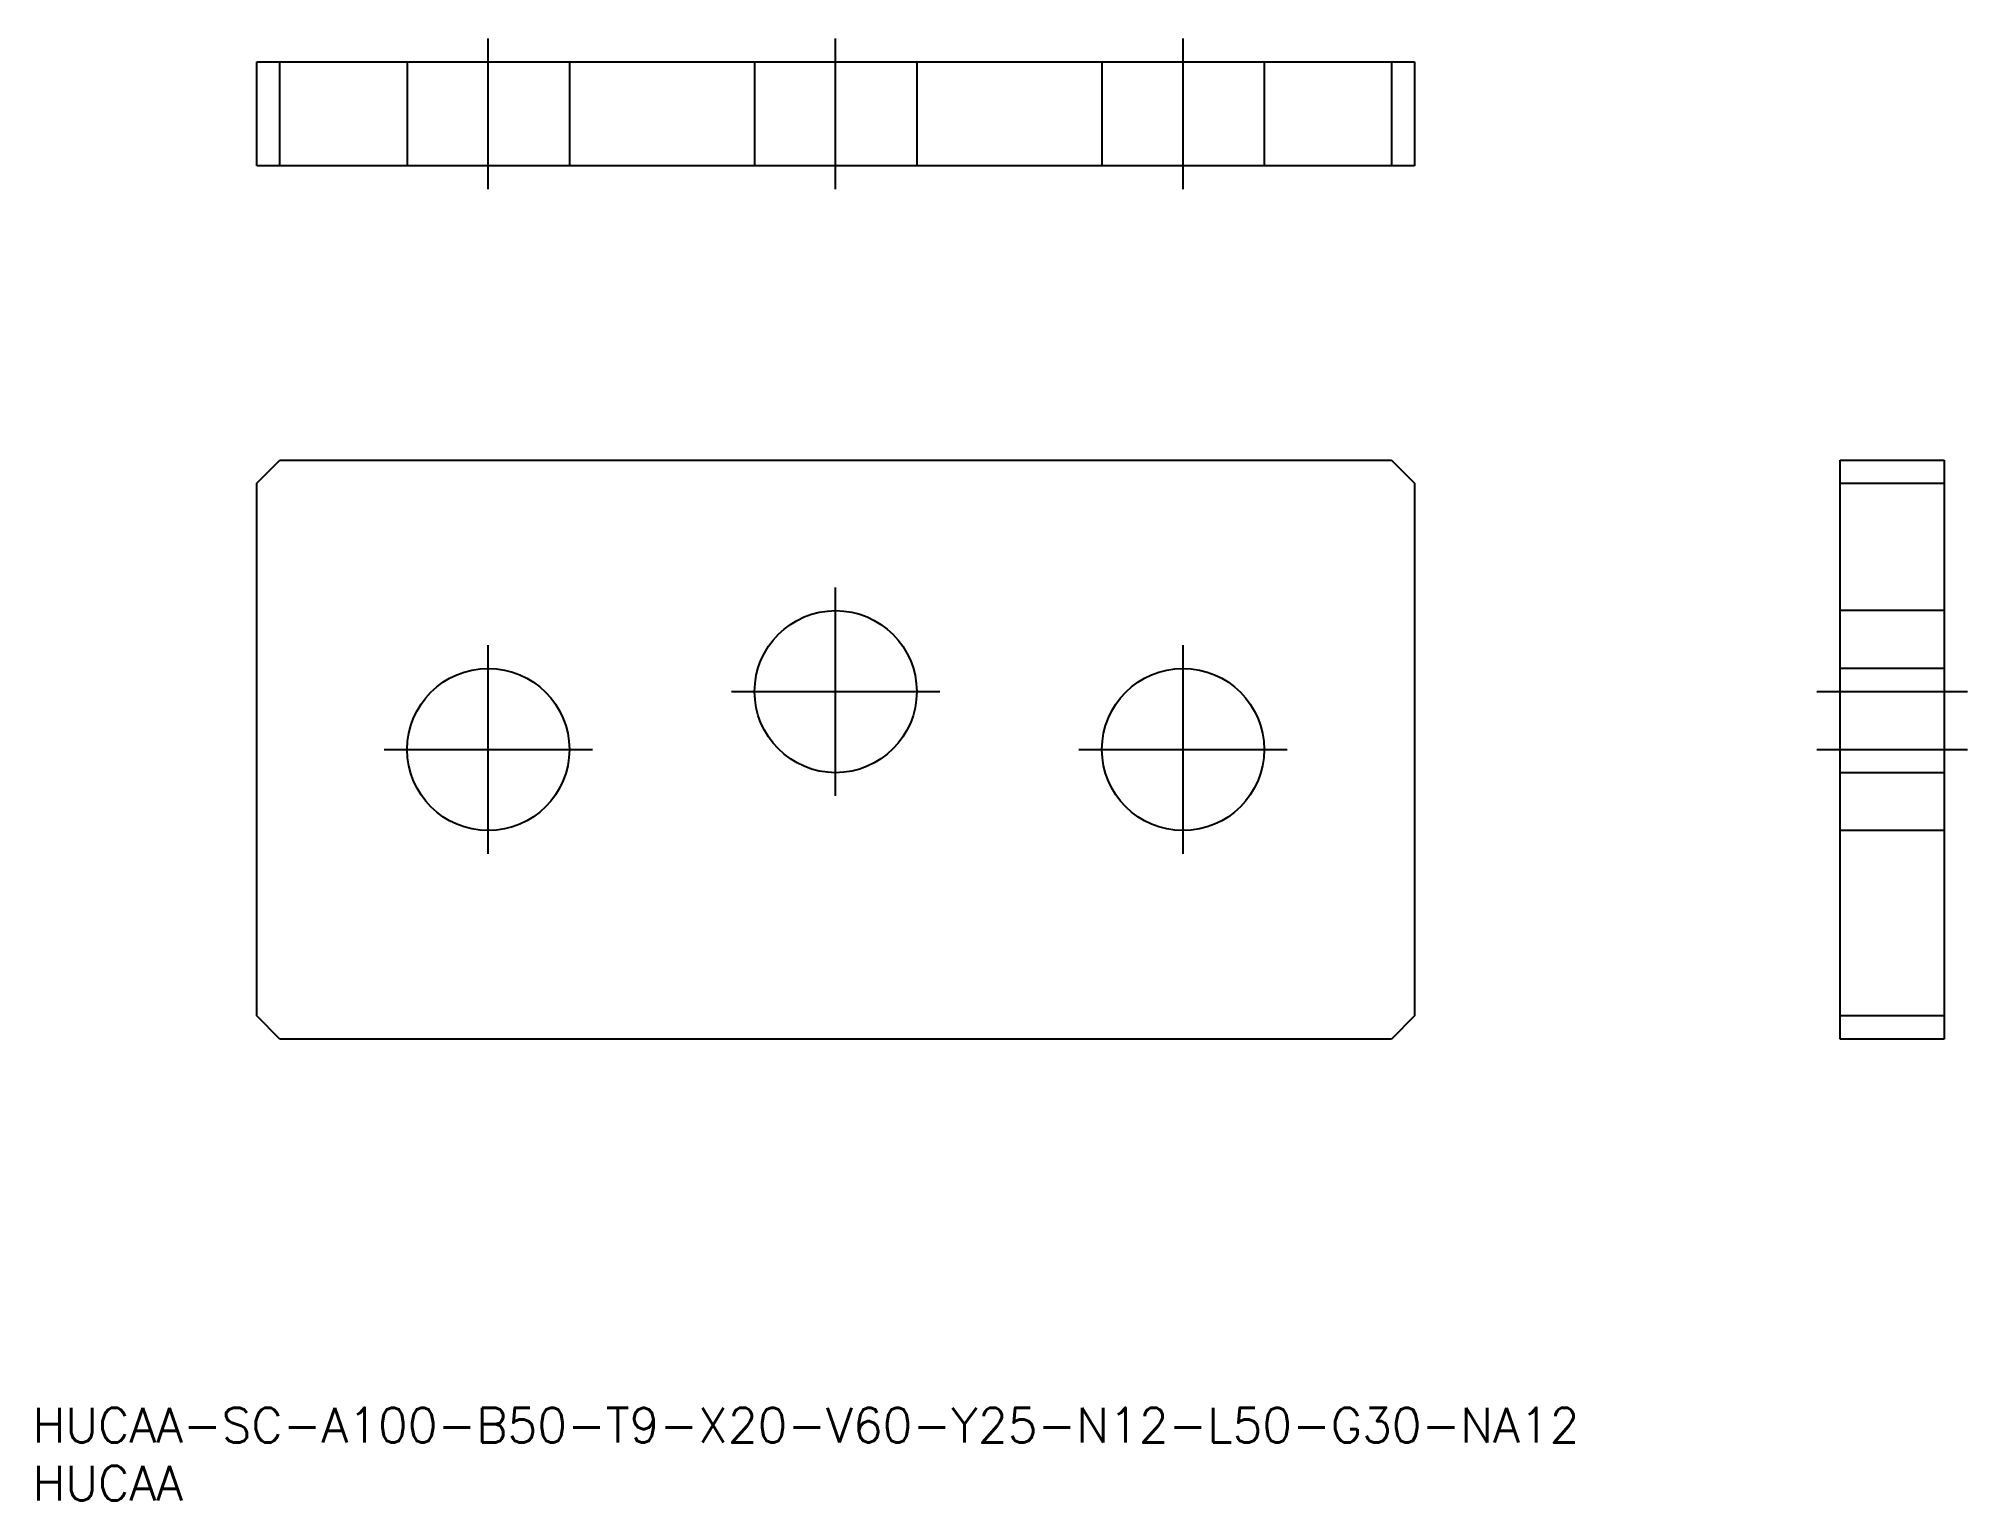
# Model space of a CAD drawing. Extents: x 1 to 167, y 0 to 126.
import ezdxf

# ---------------------------------------------------------------- set-up
doc = ezdxf.new("R2010")
doc.units = 0
doc.linetypes.add('CENTER', pattern=[50.8, 31.75, -6.35, 6.35, -6.35])
doc.linetypes.add('DASHED', pattern=[19.05, 12.7, -6.35])
doc.layers.get('0').update_dxf_attribs({"linetype": 'CONTINUOUS'})
doc.layers.add('CENTER', color=1, linetype='CENTER')
doc.styles.get("Standard").update_dxf_attribs({"font": 'txt.shx', "height": 3, "bigfont": 'bigfont.shx'})

# ---------------------------------------------------------------- blocks, each defined once
blk = doc.blocks.new('*U1')
at = {"color": 7, "linetype": 'CONTINUOUS'}
blk.add_text('HUCAA-SC-A100-B50-T9-X20-V60-Y25-N12-L50-G30-NA12', height=3, dxfattribs=at).set_placement((0, 5))
blk = doc.blocks.new('*U2')
at = {"color": 7, "linetype": 'CONTINUOUS'}
blk.add_text('HUCAA', height=3, dxfattribs=at).set_placement((0, 0))

msp = doc.modelspace()

# ---------------------------------------------------------------- linework, layer by layer
at = {"color": 7, "linetype": 'CONTINUOUS'}
for p, q in [((19.352956, 124.244844), (119.352956, 124.244844)), ((19.352956, 115.244844), (19.352956, 124.244844)), ((21.352956, 115.244844), (21.352956, 124.244844)), ((117.352956, 124.244844), (117.352956, 115.244844)), ((119.352956, 124.244844), (119.352956, 115.244844)), ((119.352956, 115.244844), (19.352956, 115.244844)), ((19.352956, 87.846475), (21.352956, 89.846475)), ((21.352956, 89.846475), (117.352956, 89.846475)), ((117.352956, 89.846475), (119.352956, 87.846475)), ((156.095241, 89.846475), (165.095241, 89.846475)), ((156.095241, 39.846475), (156.095241, 89.846475)), ((165.095241, 89.846475), (165.095241, 39.846475)), ((19.352956, 41.846475), (19.352956, 87.846475)), ((119.352956, 87.846475), (119.352956, 41.846475)), ((156.095241, 87.846475), (165.095241, 87.846475)), ((21.352956, 39.846475), (19.352956, 41.846475)), ((119.352956, 41.846475), (117.352956, 39.846475)), ((165.095241, 41.846475), (156.095241, 41.846475)), ((117.352956, 39.846475), (21.352956, 39.846475)), ((165.095241, 39.846475), (156.095241, 39.846475))]:
    msp.add_line(p, q, dxfattribs=at)
at = {"color": 3, "linetype": 'DASHED'}
for p, q in [((32.352956, 124.244844), (32.352956, 115.244844)), ((46.352956, 124.244844), (46.352956, 115.244844)), ((62.352956, 124.244844), (62.352956, 115.244844)), ((76.352956, 124.244844), (76.352956, 115.244844)), ((92.352956, 124.244844), (92.352956, 115.244844)), ((106.352956, 124.244844), (106.352956, 115.244844)), ((165.095241, 76.846475), (156.095241, 76.846475)), ((165.095241, 71.846475), (156.095241, 71.846475)), ((165.095241, 62.846475), (156.095241, 62.846475)), ((165.095241, 57.846475), (156.095241, 57.846475))]:
    msp.add_line(p, q, dxfattribs=at)
at = {"color": 7, "linetype": 'CONTINUOUS'}
for centre in [(69.352956, 69.846475), (39.352956, 64.846475), (99.352956, 64.846475)]:
    msp.add_circle(centre, 7, dxfattribs=at)
at = {"layer": 'CENTER', "color": 1, "linetype": 'CENTER'}
for p, q in [((39.352956, 113.244844), (39.352956, 126.244844)), ((69.352956, 113.244844), (69.352956, 126.244844)), ((99.352956, 113.244844), (99.352956, 126.244844)), ((69.352956, 60.846475), (69.352956, 78.846475)), ((39.352956, 55.846475), (39.352956, 73.846475)), ((99.352956, 55.846475), (99.352956, 73.846475)), ((60.352956, 69.846475), (78.352956, 69.846475)), ((154.095241, 69.846475), (167.095241, 69.846475)), ((30.352956, 64.846475), (48.352956, 64.846475)), ((90.352956, 64.846475), (108.352956, 64.846475)), ((154.095241, 64.846475), (167.095241, 64.846475))]:
    msp.add_line(p, q, dxfattribs=at)

# ---------------------------------------------------------------- block references
at = {"color": 7, "linetype": 'CONTINUOUS'}
for name in ['*U1', '*U2']:
    msp.add_blockref(name, (0, 0), dxfattribs=at)

doc.saveas('drawing.dxf')
